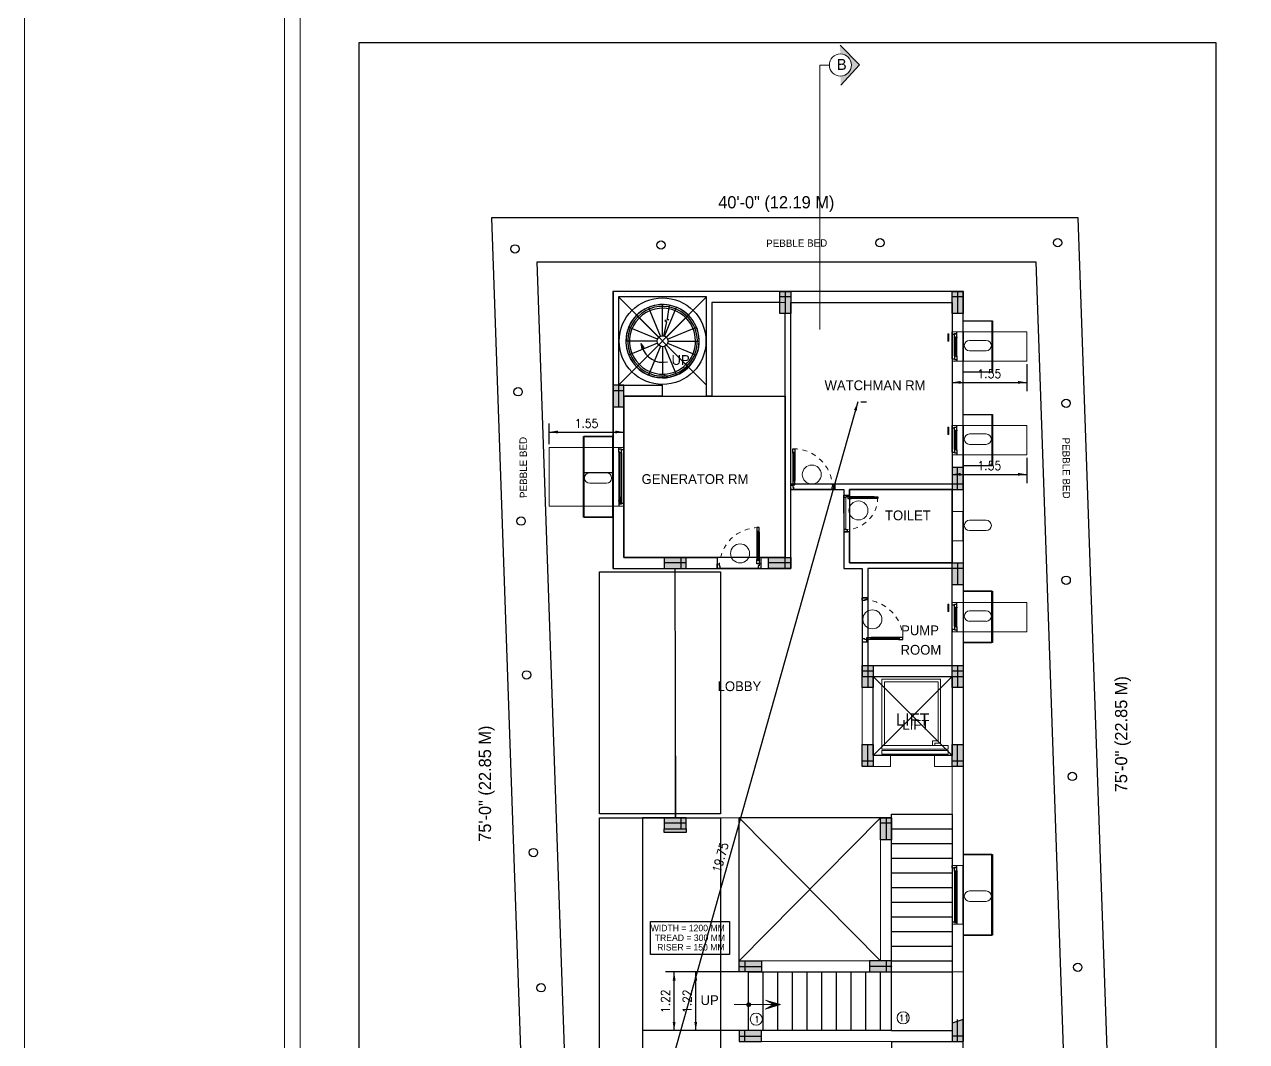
# Model space of a CAD drawing. Header units: metres. Extents: x -892 to 936, y 804 to 869.
# Drawn here: x 843.8 to 869.18, y 823.8 to 844.91 of the extents above; entities that cross this region are included whole.
import ezdxf
from ezdxf.enums import TextEntityAlignment as Align

# ---------------------------------------------------------------- set-up
doc = ezdxf.new("R2010")
doc.units = ezdxf.units.M
doc.header["$MEASUREMENT"] = 0
for name, pattern in [('CENTER', [50.8, 31.75, -6.35, 6.35, -6.35]), ('DASHED', [19.05, 12.7, -6.35]), ('DASHEDTINY', [2.8575, 1.905, -0.9525])]:
    doc.linetypes.add(name, pattern=pattern)
doc.layers.get('0').update_dxf_attribs({"lineweight": 0})
for name, color, linetype in [('ABOVE', 250, 'DASHED'), ('arrow', 30, 'Continuous'), ('BLK_1_FLOOR', 63, 'Continuous'), ('BLK_1_FLR_0_CARPET_AREA', 1, 'Continuous'), ('BLK_1_FLR_0_CHAJJA', 6, 'Continuous'), ('BLK_1_FLR_0_EXIT_WIDTH_DOOR', 2, 'Continuous'), ('BLK_1_FLR_0_EXIT_WIDTH_STAIR', 1, 'Continuous'), ('BLK_1_FLR_0_LIFT_1', 30, 'Continuous'), ('BLK_1_FLR_0_REGULAR_ROOM_1', 117, 'Continuous'), ('BLK_1_FLR_0_REGULAR_ROOM_2', 117, 'Continuous'), ('BLK_1_FLR_0_REGULAR_ROOM_3', 117, 'Continuous'), ('BLK_1_FLR_0_SPIRAL_FIRE_STAIR_1', 6, 'Continuous'), ('BLK_1_FLR_0_WATER_CLOSET', 213, 'Continuous'), ('BLK_1_NON_FSI', 62, 'Continuous'), ('BOUNDARY', 7, 'Continuous'), ('COLUMN', 2, 'Continuous'), ('elev 1', 251, 'Continuous'), ('elev 3', 233, 'Continuous'), ('ELEVATION', 252, 'Continuous'), ('glass', 4, 'Continuous'), ('MVA-SRN-OFF-EXE-C-GFPLAN-180607-A1.10$0$STEPS', 233, 'Continuous'), ('Painting colour 2', 61, 'Continuous'), ('RAILING', 251, 'Continuous'), ('RWH', 4, 'Continuous'), ('SCH.TEXT', 7, 'DASHED'), ('SCHEME TEXT', 7, 'Continuous'), ('STEPS', 250, 'Continuous'), ('SUN SHADE', 252, 'DASHED'), ('WIN', 252, 'Continuous'), ('wooden section', 205, 'Continuous')]:
    doc.layers.add(name, color=color, linetype=linetype)
for name, color, linetype, lineweight in [('BLK_1_FLR_0_ROOM_1_LIGHT_VENTILATION_1', 232, 'Continuous', 0), ('BLK_1_FLR_0_ROOM_2_LIGHT_VENTILATION_1', 232, 'Continuous', 0), ('BLK_1_FLR_0_ROOM_2_LIGHT_VENTILATION_2', 232, 'Continuous', 0), ('BLK_1_FLR_0_ROOM_3_LIGHT_VENTILATION_1', 232, 'Continuous', 0), ('DIST_EXIT', 7, 'Continuous', 0), ('DOOR', 8, 'Continuous', 0), ('ROOM TEXT', 7, 'Continuous', 0), ('SECLINE', 2, 'CENTER', 0), ('STEPS (ARROW)', 7, 'Continuous', 0), ('TAG', 2, 'Continuous', 0), ('TAG_WIN', 3, 'Continuous', 0), ('TEXT', 7, 'Continuous', 0), ('TITLE', 222, 'Continuous', 0), ('wall', 7, 'Continuous', 0)]:
    doc.layers.add(name, color=color, linetype=linetype, lineweight=lineweight)
doc.layers.add('PARKING_SLOT', color=30, linetype='Continuous', plot=False)
doc.styles.add('dm', font='dm')
doc.styles.add('ed', font='ed')
doc.styles.add('gridtext', font='gridtext')
doc.styles.get("Standard").update_dxf_attribs({"font": 'standard'})
doc.styles.add('uatext', font='uatext')
doc.styles.add('usa text', font='usa text')
doc.dimstyles.get("Standard").update_dxf_attribs({"dimtxt": 0.18, "dimasz": 0.18, "dimexe": 0.18, "dimexo": 0.0625, "dimgap": 0.09, "dimtad": 0, "dimtoh": 1, "dimzin": 0, "dimdsep": 46, "dimtxsty": 'dm', "dimcen": 0.09, "dimadec": 0, "dimazin": 0, "dimtfac": 1, "dimtdec": 4, "dimtofl": 0, "dimtmove": 0, "dimatfit": 3, "dimfxl": 0, "dimtolj": 1, "dimtzin": 0, "dimarcsym": 0})

# ---------------------------------------------------------------- blocks, each defined once
blk = doc.blocks.new('A$C7050128F')
at = {"layer": 'DOOR', "linetype": 'DASHEDTINY'}
blk.add_arc((2.4, -1.5), 34.6, 269.2513, 358.862, dxfattribs=at)
at = {"layer": 'elev 3', "color": 250}
for p, q in [((1.9, -32.2), (1.9, -8)), ((3.7, -32.2), (3.7, -8))]:
    blk.add_line(p, q, dxfattribs=at)
at = {"layer": 'wooden section'}
for points in [[(0, -0.3), (0, -0.8), (0, -4), (0.5, -4), (0.5, -4), (1.9, -4), (1.9, -2.2), (2.5, -2.2), (2.5, -0.5, 0.414214), (2, 0), (0, 0), (0, -0.3), (0, -0.3), (0, -0.8)], [(39, -0.3), (39, -0.8), (39, -4), (38.5, -4), (38.5, -4), (37.1, -4), (37.1, -2.2), (36.5, -2.2), (36.5, -0.5, -0.414214), (37, 0), (39, 0), (39, -0.3), (39, -0.3), (39, -0.8)]]:
    blk.add_lwpolyline(points, format="xyb", dxfattribs=at)
for points in [[(3.1, -8), (3.1, -7.4), (1.9, -7.4), (1.9, -4.1), (3.7, -4.1), (3.7, -8), (3.1, -8)], [(3.1, -32.2), (3.1, -32.8), (1.9, -32.8), (1.9, -36.1), (3.7, -36.1), (3.7, -32.2), (3.1, -32.2)]]:
    blk.add_lwpolyline(points, dxfattribs=at)
for points in [[(2.5, -7.5), (2.5, -8), (1.9, -8), (1.9, -7.5)], [(2.5, -32.7), (2.5, -32.2), (1.9, -32.2), (1.9, -32.7)]]:
    blk.add_lwpolyline(points, close=True, dxfattribs=at)
at = {"layer": 'wooden section', "color": 251}
blk.add_lwpolyline([(3.1, -32.7), (3.1, -7.5), (2.6, -7.5), (2.6, -32.7)], close=True, dxfattribs=at)
blk = doc.blocks.new('TAG_D&W')
at = {"color": 1}
blk.add_circle((0, 0), 300, dxfattribs=at)
blk = doc.blocks.new('C1')
at = {"layer": 'COLUMN'}
blk.add_hatch(color=254, dxfattribs=at).paths.add_polyline_path([(-0.1, -0.8), (0.1, -0.8), (0.1, 0.1), (-0.1, 0.1)], flags=0)
at = {"layer": 'COLUMN', "color": 14}
for p, q in [((-0.1, 0), (0.1, 0)), ((0, 0.1), (0, -0.8))]:
    blk.add_line(p, q, dxfattribs=at)
at = {"layer": 'COLUMN'}
blk.add_lwpolyline([(-0.1, -0.8), (0.1, -0.8), (0.1, 0.1), (-0.1, 0.1)], close=True, dxfattribs=at)
blk = doc.blocks.new('imaxhinge')
at = {"layer": 'wall', "color": 250}
for p, q in [((0, 0.38), (-6, 0.38)), ((-6, 0.38), (-6, -0.38)), ((-0.09, 0.38), (-0.09, -0.38)), ((0, 0.38), (0, -0.38)), ((0, -0.38), (-6, -0.38))]:
    blk.add_line(p, q, dxfattribs=at)
blk = doc.blocks.new('A$C41A75A9C')
at = {"layer": 'glass'}
for p, q in [((3.25, 44), (3.25, 4)), ((3.49, 44), (3.25, 44)), ((3.49, 44), (3.49, 4)), ((3.49, 4), (3.25, 4))]:
    blk.add_line(p, q, dxfattribs=at)
at = {"layer": 'wall'}
blk.add_line((0, 45.81), (0, 45.81), dxfattribs=at)
at = {"layer": 'WIN', "color": 205}
for p, q in [((0, 46), (0, 48)), ((0, 46), (1.97, 46)), ((1.97, 46.53), (4, 46.53)), ((1.97, 46), (1.97, 46.53)), ((2, 46.5), (4, 46.5)), ((2, 43.5), (2, 46.5)), ((2, 43.5), (3.23, 43.5)), ((3.23, 44.02), (4, 44.02)), ((3.23, 44.02), (3.23, 43.5)), ((3.5, 44), (4, 44)), ((3.5, 43.5), (3.5, 44)), ((3.5, 43.5), (4, 43.5)), ((4, 46.53), (4, 48)), ((4, 44.02), (4, 46.5)), ((4, 44), (4, 43.5)), ((0, 2), (1.97, 2)), ((0, 2), (0, 0)), ((1.97, 2), (1.97, 1.47)), ((1.97, 1.47), (4, 1.47)), ((2, 4.5), (2, 1.5)), ((2, 4.5), (3.23, 4.5)), ((2, 1.5), (4, 1.5)), ((3.23, 3.98), (3.23, 4.5)), ((3.23, 3.98), (4, 3.98)), ((3.5, 4.5), (3.5, 4)), ((3.5, 4.5), (4, 4.5)), ((3.5, 4), (4, 4)), ((4, 4), (4, 4.5)), ((4, 3.98), (4, 1.5)), ((4, 1.47), (4, 0))]:
    blk.add_line(p, q, dxfattribs=at)
at = {"layer": 'WIN'}
for p, q in [((0, 46), (0, 2)), ((2, 43.5), (2, 4.5)), ((4, 43.5), (4, 4.5))]:
    blk.add_line(p, q, dxfattribs=at)
at = {"layer": 'WIN', "rotation": 270}
blk.add_blockref('imaxhinge', (3, 1.5), dxfattribs=at)
blk = doc.blocks.new('W-tag')
at = {"color": 14}
for p, q in [((-219, 299), (285, 299)), ((-219, -16), (285, -16))]:
    blk.add_line(p, q, dxfattribs=at)
for centre, start, end in [((-219, 141), 90, 270), ((285, 141), 270, 90)]:
    blk.add_arc(centre, 158, start, end, dxfattribs=at)
blk = doc.blocks.new('A$C4A8C6D4C')
at = {"layer": 'glass'}
for p, q in [((3.25, 4), (3.25, 20)), ((3.49, 20), (3.25, 20)), ((3.49, 4), (3.49, 20)), ((3.49, 4), (3.25, 4))]:
    blk.add_line(p, q, dxfattribs=at)
at = {"layer": 'wall'}
blk.add_line((0, 2.19), (0, 2.19), dxfattribs=at)
at = {"layer": 'WIN', "color": 205}
for p, q in [((0, 22), (0, 24)), ((0, 22), (1.97, 22)), ((1.97, 22.53), (4, 22.53)), ((1.97, 22), (1.97, 22.53)), ((2, 22.5), (4, 22.5)), ((2, 19.5), (2, 22.5)), ((3.23, 20.02), (4, 20.02)), ((3.23, 20.02), (3.23, 19.5)), ((3.5, 20), (4, 20)), ((3.5, 19.5), (3.5, 20)), ((4, 22.53), (4, 24)), ((4, 20.02), (4, 22.5)), ((4, 20), (4, 19.5)), ((2, 19.5), (3.23, 19.5)), ((3.5, 19.5), (4, 19.5)), ((0, 2), (1.97, 2)), ((0, 2), (0, 0)), ((1.97, 2), (1.97, 1.47)), ((1.97, 1.47), (4, 1.47)), ((2, 4.5), (2, 1.5)), ((2, 4.5), (3.23, 4.5)), ((2, 1.5), (4, 1.5)), ((3.23, 3.98), (3.23, 4.5)), ((3.23, 3.98), (4, 3.98)), ((3.5, 4.5), (3.5, 4)), ((3.5, 4.5), (4, 4.5)), ((3.5, 4), (4, 4)), ((4, 4), (4, 4.5)), ((4, 3.98), (4, 1.5)), ((4, 1.47), (4, 0))]:
    blk.add_line(p, q, dxfattribs=at)
at = {"layer": 'WIN'}
for p, q in [((0, 2), (0, 22)), ((2, 4.5), (2, 19.5)), ((4, 4.5), (4, 19.5))]:
    blk.add_line(p, q, dxfattribs=at)
at = {"layer": 'WIN', "rotation": 90}
blk.add_blockref('imaxhinge', (-3, 22.5), dxfattribs=at)
blk = doc.blocks.new('ARROW')
h = blk.add_hatch(color=256)
edge = h.paths.add_edge_path(flags=0)
edge.add_arc((0, 0), 1.65, 0, 360)
at = {"layer": 'STEPS (ARROW)'}
blk.add_hatch(color=256, dxfattribs=at).paths.add_polyline_path([(-14.01, 3.69), (-20.4, 0), (-14.01, -3.72), (-26.2, -0.01)], flags=0)
blk.add_circle((0, 0), 1.65)
at = {"layer": 'STEPS (ARROW)', "color": 251}
blk.add_lwpolyline([(-14.01, 3.69), (-20.4, 0), (-14.01, -3.72), (-26.2, -0.01), (-14.01, 3.69)], dxfattribs=at)
at = {"layer": 'STEPS (ARROW)'}
blk.add_lwpolyline([(-20.4, 0), (11.65, 0)], dxfattribs=at)
blk = doc.blocks.new('*D42')
at = {"layer": 'DIST_EXIT', "color": 0, "linetype": 'ByBlock', "lineweight": -2}
for p, q in [((861.107, 837.078), (855.748, 818.072)), ((861.17, 837.078), (861.287, 837.078)), ((855.81, 818.072), (855.928, 818.072))]:
    blk.add_line(p, q, dxfattribs=at)
for points in [[(861.107, 837.078), (861.087, 836.897), (861.03, 836.913)], [(855.748, 818.072), (855.768, 818.253), (855.825, 818.237)]]:
    blk.add_solid(points, dxfattribs=at)
at = {"layer": 'DIST_EXIT', "color": 0, "linetype": 'Continuous', "lineweight": -2, "insert": (858.254, 827.624), "char_height": 0.18, "width": 0.52, "attachment_point": 5, "rotation": 74.2517}
blk.add_mtext('19.75', dxfattribs=at)
blk = doc.blocks.new('*D229')
at = {"layer": 'BLK_1_FLR_0_EXIT_WIDTH_DOOR', "color": 0, "linetype": 'ByBlock', "lineweight": -2}
for p, q in [((858.775, 825.249), (857.562, 825.249)), ((857.742, 824.03), (857.742, 825.249)), ((858.775, 824.03), (857.562, 824.03))]:
    blk.add_line(p, q, dxfattribs=at)
for points in [[(857.742, 825.249), (857.772, 825.069), (857.712, 825.069)], [(857.742, 824.03), (857.712, 824.21), (857.772, 824.21)]]:
    blk.add_solid(points, dxfattribs=at)
at = {"layer": 'BLK_1_FLR_0_EXIT_WIDTH_DOOR', "color": 0, "linetype": 'Continuous', "lineweight": -2, "insert": (857.562, 824.639), "char_height": 0.18, "width": 0.38, "attachment_point": 5, "rotation": 90}
blk.add_mtext('1.22', dxfattribs=at)
blk = doc.blocks.new('*D141')
at = {"layer": 'BLK_1_FLR_0_EXIT_WIDTH_STAIR', "color": 0, "linetype": 'ByBlock', "lineweight": -2}
for p, q in [((858.775, 825.249), (857.113, 825.249)), ((857.293, 824.03), (857.293, 825.249)), ((858.775, 824.03), (857.113, 824.03))]:
    blk.add_line(p, q, dxfattribs=at)
for points in [[(857.293, 825.249), (857.323, 825.069), (857.263, 825.069)], [(857.293, 824.03), (857.263, 824.21), (857.323, 824.21)]]:
    blk.add_solid(points, dxfattribs=at)
at = {"layer": 'BLK_1_FLR_0_EXIT_WIDTH_STAIR', "color": 0, "linetype": 'Continuous', "lineweight": -2, "insert": (857.113, 824.639), "char_height": 0.18, "width": 0.38, "attachment_point": 5, "rotation": 90}
blk.add_mtext('1.22', dxfattribs=at)
blk = doc.blocks.new('*D205')
at = {"layer": 'BLK_1_FLR_0_ROOM_1_LIGHT_VENTILATION_1', "color": 0, "linetype": 'ByBlock', "lineweight": -2}
for p, q in [((854.699, 836.199), (854.699, 836.634)), ((856.249, 836.199), (856.249, 836.634)), ((854.699, 836.454), (856.249, 836.454))]:
    blk.add_line(p, q, dxfattribs=at)
for points in [[(854.699, 836.454), (854.879, 836.484), (854.879, 836.424)], [(856.249, 836.454), (856.069, 836.424), (856.069, 836.484)]]:
    blk.add_solid(points, dxfattribs=at)
at = {"layer": 'BLK_1_FLR_0_ROOM_1_LIGHT_VENTILATION_1', "color": 0, "linetype": 'Continuous', "lineweight": -2, "insert": (855.474, 836.634), "char_height": 0.18, "width": 0.38, "attachment_point": 5}
blk.add_mtext('1.55', dxfattribs=at)
blk = doc.blocks.new('*D156')
at = {"layer": 'BLK_1_FLR_0_ROOM_2_LIGHT_VENTILATION_1', "color": 0, "linetype": 'ByBlock', "lineweight": -2}
for p, q in [((863.063, 837.863), (863.063, 837.305)), ((864.613, 837.863), (864.613, 837.305)), ((863.063, 837.485), (864.613, 837.485))]:
    blk.add_line(p, q, dxfattribs=at)
for points in [[(863.063, 837.485), (863.243, 837.515), (863.243, 837.455)], [(864.613, 837.485), (864.433, 837.455), (864.433, 837.515)]]:
    blk.add_solid(points, dxfattribs=at)
at = {"layer": 'BLK_1_FLR_0_ROOM_2_LIGHT_VENTILATION_1', "color": 0, "linetype": 'Continuous', "lineweight": -2, "insert": (863.838, 837.665), "char_height": 0.18, "width": 0.38, "attachment_point": 5}
blk.add_mtext('1.55', dxfattribs=at)
blk = doc.blocks.new('*D267')
at = {"layer": 'BLK_1_FLR_0_ROOM_2_LIGHT_VENTILATION_2', "color": 0, "linetype": 'ByBlock', "lineweight": -2}
for p, q in [((863.063, 835.921), (863.063, 835.396)), ((864.613, 835.921), (864.613, 835.396)), ((863.063, 835.576), (864.613, 835.576))]:
    blk.add_line(p, q, dxfattribs=at)
for points in [[(863.063, 835.576), (863.243, 835.606), (863.243, 835.546)], [(864.613, 835.576), (864.433, 835.546), (864.433, 835.606)]]:
    blk.add_solid(points, dxfattribs=at)
at = {"layer": 'BLK_1_FLR_0_ROOM_2_LIGHT_VENTILATION_2', "color": 0, "linetype": 'Continuous', "lineweight": -2, "insert": (863.838, 835.756), "char_height": 0.18, "width": 0.38, "attachment_point": 5}
blk.add_mtext('1.55', dxfattribs=at)

msp = doc.modelspace()

# ---------------------------------------------------------------- hatches: boundary and pattern name
at = {"layer": 'arrow'}
h = msp.add_hatch(color=256, dxfattribs=at)
h.paths.add_polyline_path([(856.605, 838.29), (856.624, 838.187), (856.63, 838.227)], flags=0)
h.paths.add_polyline_path([(856.605, 838.29), (856.63, 838.227), (856.662, 838.202)], flags=0)
at = {"layer": 'COLUMN'}
for color, points in [(254, [(859.485, 838.915), (859.713, 838.915), (859.713, 839.372), (859.485, 839.372)]), (254, [(863.063, 838.915), (863.292, 838.915), (863.292, 839.372), (863.063, 839.372)]), (254, [(856.249, 837.43), (856.021, 837.43), (856.021, 836.974), (856.249, 836.974)]), (254, [(863.063, 835.26), (863.292, 835.26), (863.292, 835.717), (863.063, 835.717)]), (254, [(857.543, 833.624), (857.543, 833.852), (857.086, 833.852), (857.086, 833.624)]), (254, [(859.256, 833.852), (859.256, 833.624), (859.713, 833.624), (859.713, 833.852)]), (254, [(863.063, 833.281), (863.292, 833.281), (863.292, 833.738), (863.063, 833.738)]), (254, [(861.198, 831.149), (861.426, 831.149), (861.426, 831.606), (861.198, 831.606)]), (254, [(863.063, 831.149), (863.292, 831.149), (863.292, 831.606), (863.063, 831.606)]), (254, [(861.426, 829.969), (861.198, 829.969), (861.198, 829.512), (861.426, 829.512)]), (254, [(863.292, 829.969), (863.063, 829.969), (863.063, 829.512), (863.292, 829.512)]), (254, [(857.543, 828.218), (857.543, 828.446), (857.086, 828.446), (857.086, 828.218)]), (254, [(861.579, 827.989), (861.807, 827.989), (861.807, 828.446), (861.579, 828.446)]), (256, [(857.086, 828.142), (857.086, 828.218), (857.543, 828.218), (857.543, 828.142)]), (254, [(859.104, 825.249), (859.104, 825.477), (858.647, 825.477), (858.647, 825.249)]), (254, [(861.807, 825.249), (861.807, 825.477), (861.35, 825.477), (861.35, 825.249)]), (254, [(863.063, 823.802), (863.292, 823.802), (863.292, 824.259), (863.063, 824.183)]), (254, [(858.647, 824.03), (858.647, 823.802), (859.104, 823.802), (859.104, 824.03)])]:
    msp.add_hatch(color=color, dxfattribs=at).paths.add_polyline_path(points, flags=0)
at = {"layer": 'SECLINE', "linetype": 'Continuous'}
h = msp.add_hatch(color=41, dxfattribs=at)
edge = h.paths.add_edge_path(flags=0)
edge.add_arc((860.746, 844.072), 0.23, 271.0173, 361.0173)
edge.add_arc((860.746, 844.072), 0.23, 1.0173, 91.0173)
edge.add_line((860.742, 844.302), (860.738, 844.49))
edge.add_line((860.738, 844.49), (861.144, 844.079))
edge.add_line((861.144, 844.079), (860.753, 843.654))
edge.add_line((860.753, 843.654), (860.75, 843.842))
h = msp.add_hatch(color=41, dxfattribs=at)
edge = h.paths.add_edge_path(flags=0)
edge.add_arc((860.746, 844.072), 0.23, 271.0173, 361.0173)
edge.add_arc((860.746, 844.072), 0.23, 1.0173, 91.0173)
edge.add_line((860.742, 844.302), (860.738, 844.49))
edge.add_line((860.738, 844.49), (861.144, 844.079))
edge.add_line((861.144, 844.079), (860.753, 843.654))
edge.add_line((860.753, 843.654), (860.75, 843.842))

# ---------------------------------------------------------------- linework, layer by layer
at = {"linetype": 'ByBlock'}
msp.add_lwpolyline([(843.804, 804.442), (936.032, 804.442), (936.032, 868.537), (843.804, 868.537)], close=True, dxfattribs=at)
msp.add_circle((857.048, 838.344), 0.757, dxfattribs=at)
at = {"color": 3, "lineweight": 20}
for centre in [(858.999, 824.267), (862.049, 824.296)]:
    msp.add_circle(centre, 0.126, dxfattribs=at)
at = {"layer": 'ABOVE', "color": 251, "linetype": 'DASHED'}
for p, q in [((857.962, 839.258), (856.135, 837.43)), ((856.135, 839.258), (857.962, 837.43))]:
    msp.add_line(p, q, dxfattribs=at)
at = {"layer": 'ABOVE', "color": 252}
for p, q in [((861.426, 829.741), (863.063, 831.377)), ((863.063, 829.741), (861.426, 831.377))]:
    msp.add_line(p, q, dxfattribs=at)
at = {"layer": 'ABOVE', "linetype": 'DASHED'}
for p, q in [((861.579, 828.446), (858.647, 825.477)), ((858.647, 828.446), (861.579, 825.477)), ((861.807, 828.446), (858.647, 828.446)), ((858.647, 825.477), (858.647, 828.446))]:
    msp.add_line(p, q, dxfattribs=at)
at = {"layer": 'arrow'}
for p, q in [((856.605, 838.29), (856.662, 838.202)), ((856.605, 838.29), (856.624, 838.187)), ((856.624, 838.187), (856.63, 838.227)), ((856.662, 838.202), (856.63, 838.227))]:
    msp.add_line(p, q, dxfattribs=at)
msp.add_lwpolyline([(857.05, 837.89, -1), (857.056, 837.913, -1)], format="xyb", close=True, dxfattribs=at)
at = {"layer": 'BLK_1_FLOOR', "linetype": 'ByBlock'}
msp.add_lwpolyline([(850.748, 811.532), (868.547, 811.532), (868.547, 844.531), (850.748, 844.531)], close=True, dxfattribs=at)
at = {"layer": 'BLK_1_FLR_0_CARPET_AREA', "color": 25}
for points in [[(856.249, 833.852), (858.186, 833.852), (858.186, 833.63), (859.1, 833.627), (859.1, 833.852), (859.599, 833.852), (859.599, 838.915), (859.485, 838.915), (859.485, 839.143), (858.076, 839.143), (858.076, 837.202), (857.962, 837.202), (857.962, 839.258), (856.135, 839.258), (856.135, 837.43), (857.048, 837.43), (857.048, 837.202), (856.249, 837.202)], [(863.063, 835.375), (860.627, 835.375), (860.627, 835.26), (859.713, 835.26), (859.713, 839.143), (863.063, 839.143)], [(860.931, 833.738), (860.931, 834.385), (860.823, 834.385), (860.817, 835.146), (860.931, 835.146), (860.931, 835.26), (863.063, 835.26), (863.063, 833.738)], [(861.312, 831.606), (863.063, 831.606), (863.063, 833.624), (861.312, 833.624), (861.312, 833.014), (861.198, 833.014), (861.198, 832.101), (861.312, 832.101)]]:
    msp.add_lwpolyline(points, close=True, dxfattribs=at)
at = {"layer": 'BLK_1_FLR_0_CHAJJA'}
for points in [[(863.892, 837.697), (863.292, 837.697), (863.292, 838.763), (863.892, 838.763)], [(863.892, 835.755), (863.292, 835.755), (863.292, 836.821), (863.892, 836.821)], [(855.421, 834.689), (856.021, 834.689), (856.021, 836.364), (855.421, 836.364)], [(863.292, 832.082), (863.892, 832.082), (863.892, 833.148), (863.292, 833.148)], [(863.292, 826.01), (863.892, 826.01), (863.892, 827.685), (863.292, 827.685)]]:
    msp.add_lwpolyline(points, close=True, dxfattribs=at)
at = {"layer": 'BLK_1_FLR_0_LIFT_1', "linetype": 'ByBlock'}
msp.add_lwpolyline([(861.426, 831.377), (863.063, 831.377), (863.063, 829.741), (861.426, 829.741)], close=True, dxfattribs=at)
at = {"layer": 'BLK_1_FLR_0_REGULAR_ROOM_1', "color": 1}
msp.add_lwpolyline([(856.249, 833.852), (856.249, 837.202), (859.599, 837.202), (859.599, 833.852)], close=True, dxfattribs=at)
at = {"layer": 'BLK_1_FLR_0_REGULAR_ROOM_2', "color": 1}
msp.add_lwpolyline([(863.063, 835.375), (859.713, 835.375), (859.713, 839.143), (863.063, 839.143)], close=True, dxfattribs=at)
at = {"layer": 'BLK_1_FLR_0_REGULAR_ROOM_3', "color": 1}
msp.add_lwpolyline([(861.312, 831.606), (863.063, 831.606), (863.063, 833.624), (861.312, 833.624)], close=True, dxfattribs=at)
at = {"layer": 'BLK_1_FLR_0_ROOM_1_LIGHT_VENTILATION_1'}
msp.add_lwpolyline([(856.249, 836.136), (854.699, 836.136), (854.699, 834.918), (856.249, 834.918)], close=True, dxfattribs=at)
at = {"layer": 'BLK_1_FLR_0_ROOM_2_LIGHT_VENTILATION_1'}
msp.add_lwpolyline([(863.063, 838.534), (864.613, 838.534), (864.613, 837.925), (863.063, 837.925)], close=True, dxfattribs=at)
at = {"layer": 'BLK_1_FLR_0_ROOM_2_LIGHT_VENTILATION_2'}
msp.add_lwpolyline([(863.063, 836.593), (864.613, 836.593), (864.613, 835.984), (863.063, 835.984)], close=True, dxfattribs=at)
at = {"layer": 'BLK_1_FLR_0_ROOM_3_LIGHT_VENTILATION_1'}
msp.add_lwpolyline([(863.063, 832.919), (864.613, 832.919), (864.613, 832.31), (863.063, 832.31)], close=True, dxfattribs=at)
at = {"layer": 'BLK_1_FLR_0_SPIRAL_FIRE_STAIR_1'}
msp.add_circle((857.053, 838.34), 0.9, dxfattribs=at)
at = {"layer": 'BLK_1_FLR_0_WATER_CLOSET'}
msp.add_lwpolyline([(860.931, 833.738), (863.063, 833.738), (863.063, 835.26), (860.931, 835.26)], close=True, dxfattribs=at)
at = {"layer": 'BLK_1_NON_FSI', "linetype": 'ByBlock'}
msp.add_lwpolyline([(856.026, 833.624), (859.713, 833.624), (859.713, 835.26), (860.817, 835.26), (860.817, 833.624), (861.198, 833.624), (861.198, 831.377), (863.298, 831.377), (863.292, 839.372), (856.021, 839.372)], close=True, dxfattribs=at)
at = {"layer": 'BOUNDARY'}
for centre in [(857.021, 840.336), (861.568, 840.383), (865.257, 840.384), (853.989, 840.256), (854.053, 837.29), (865.432, 837.051), (854.117, 834.606), (865.433, 833.377), (854.229, 831.412), (865.561, 829.304), (854.372, 827.724), (865.674, 825.343), (854.532, 824.918)]:
    msp.add_circle(centre, 0.0865, dxfattribs=at)
at = {"layer": 'COLUMN'}
for p, q in [((859.485, 838.915), (859.485, 839.372)), ((859.485, 839.372), (859.713, 839.372)), ((859.713, 839.372), (859.713, 838.915)), ((863.063, 838.915), (863.063, 839.372)), ((863.069, 839.372), (863.298, 839.372)), ((863.292, 839.372), (863.292, 838.915)), ((859.713, 838.915), (859.485, 838.915)), ((863.292, 838.915), (863.063, 838.915)), ((856.249, 837.43), (856.021, 837.43)), ((856.021, 837.43), (856.021, 836.974)), ((856.249, 836.974), (856.249, 837.43)), ((856.021, 836.974), (856.249, 836.974)), ((863.292, 835.717), (863.063, 835.717)), ((863.063, 835.717), (863.063, 835.26)), ((863.292, 835.26), (863.292, 835.717)), ((863.063, 835.26), (863.292, 835.26)), ((857.086, 833.852), (857.086, 833.624)), ((857.543, 833.852), (857.086, 833.852)), ((857.543, 833.624), (857.543, 833.852)), ((859.256, 833.624), (859.256, 833.852)), ((859.256, 833.852), (859.713, 833.852)), ((859.713, 833.852), (859.713, 833.624)), ((857.086, 833.624), (857.543, 833.624)), ((859.713, 833.624), (859.256, 833.624)), ((863.063, 833.281), (863.063, 833.738)), ((863.063, 833.738), (863.292, 833.738)), ((863.292, 833.738), (863.292, 833.281)), ((863.292, 833.281), (863.063, 833.281)), ((861.198, 831.149), (861.198, 831.606)), ((861.198, 831.606), (861.426, 831.606)), ((861.426, 831.606), (861.426, 831.149)), ((863.063, 831.149), (863.063, 831.606)), ((863.063, 831.606), (863.292, 831.606)), ((863.292, 831.606), (863.292, 831.149)), ((861.426, 831.149), (861.198, 831.149)), ((863.292, 831.149), (863.063, 831.149)), ((861.198, 829.969), (861.426, 829.969)), ((861.198, 829.512), (861.198, 829.969)), ((861.426, 829.969), (861.426, 829.512)), ((863.063, 829.969), (863.292, 829.969)), ((863.063, 829.512), (863.063, 829.969)), ((863.292, 829.969), (863.292, 829.512)), ((861.426, 829.512), (861.198, 829.512)), ((863.292, 829.512), (863.063, 829.512)), ((857.086, 828.446), (857.086, 828.218)), ((857.543, 828.446), (857.086, 828.446)), ((857.543, 828.218), (857.543, 828.446)), ((861.579, 827.989), (861.579, 828.446)), ((861.579, 828.446), (861.807, 828.446)), ((861.807, 828.446), (861.807, 827.989)), ((857.086, 828.218), (857.543, 828.218)), ((857.086, 828.142), (857.086, 828.218)), ((857.086, 828.218), (857.543, 828.218)), ((857.543, 828.142), (857.086, 828.142)), ((857.543, 828.218), (857.543, 828.142)), ((861.807, 827.989), (861.579, 827.989)), ((858.647, 825.249), (858.647, 825.477)), ((858.647, 825.477), (859.104, 825.477)), ((859.104, 825.477), (859.104, 825.249)), ((861.35, 825.477), (861.35, 825.249)), ((861.807, 825.477), (861.35, 825.477)), ((861.807, 825.249), (861.807, 825.477)), ((859.104, 825.249), (858.647, 825.249)), ((861.35, 825.249), (861.807, 825.249)), ((863.292, 824.259), (863.063, 824.183)), ((863.063, 824.183), (863.063, 823.802)), ((863.292, 823.802), (863.292, 824.259)), ((859.104, 824.03), (858.647, 824.03)), ((858.647, 824.03), (858.647, 823.802)), ((859.104, 823.802), (859.104, 824.03)), ((858.647, 823.802), (859.104, 823.802)), ((863.063, 823.802), (863.292, 823.802))]:
    msp.add_line(p, q, dxfattribs=at)
at = {"layer": 'COLUMN', "color": 14}
for p, q in [((859.713, 839.258), (859.485, 839.258)), ((859.599, 839.372), (859.599, 838.915)), ((863.292, 839.258), (863.063, 839.258)), ((863.177, 839.372), (863.177, 838.915)), ((856.135, 837.43), (856.135, 836.974)), ((856.021, 837.316), (856.249, 837.316)), ((863.177, 835.26), (863.177, 835.717)), ((863.292, 835.375), (863.063, 835.375)), ((857.429, 833.852), (857.429, 833.624)), ((859.599, 833.624), (859.599, 833.852)), ((857.543, 833.738), (857.086, 833.738)), ((859.713, 833.738), (859.256, 833.738)), ((863.292, 833.624), (863.063, 833.624)), ((863.177, 833.738), (863.177, 833.281)), ((861.312, 831.606), (861.312, 831.149)), ((863.177, 831.606), (863.177, 831.149)), ((861.426, 831.492), (861.198, 831.492)), ((863.292, 831.492), (863.063, 831.492)), ((861.312, 829.512), (861.312, 829.969)), ((863.177, 829.512), (863.177, 829.969)), ((861.198, 829.626), (861.426, 829.626)), ((863.063, 829.626), (863.292, 829.626)), ((857.543, 828.332), (857.086, 828.332)), ((857.429, 828.446), (857.429, 828.218)), ((861.807, 828.332), (861.579, 828.332)), ((861.693, 828.446), (861.693, 827.989)), ((858.761, 825.477), (858.761, 825.249)), ((861.693, 825.477), (861.693, 825.249)), ((858.647, 825.363), (859.104, 825.363)), ((861.807, 825.363), (861.35, 825.363)), ((863.177, 823.802), (863.177, 824.259)), ((858.761, 823.802), (858.761, 824.03)), ((858.647, 823.916), (859.104, 823.916)), ((863.292, 823.916), (863.063, 823.916))]:
    msp.add_line(p, q, dxfattribs=at)
at = {"layer": 'DOOR'}
msp.add_line((860.86, 835.097), (860.86, 834.434), dxfattribs=at)
at = {"layer": 'elev 1', "color": 250, "linetype": 'DASHED'}
for p, q in [((858.647, 824.03), (856.63, 824.03)), ((863.292, 819.767), (863.292, 823.802))]:
    msp.add_line(p, q, dxfattribs=at)
msp.add_lwpolyline([(857.306, 833.624), (857.321, 828.446), (856.636, 828.446), (856.636, 819.767), (861.813, 819.767), (861.813, 823.802), (863.298, 823.802), (863.298, 839.372), (856.026, 839.372), (856.026, 833.624)], close=True, dxfattribs=at)
at = {"layer": 'ELEVATION', "color": 233}
for p, q in [((857.009, 838.445), (856.761, 839.043)), ((857.053, 838.454), (857.053, 839.101)), ((856.972, 838.42), (856.514, 838.878)), ((856.947, 838.383), (856.349, 838.631)), ((856.938, 838.34), (856.291, 838.34)), ((856.947, 838.296), (856.349, 838.048)), ((856.972, 838.259), (856.514, 837.801)), ((857.009, 838.234), (856.761, 837.636)), ((857.053, 838.225), (857.053, 837.654)), ((857.053, 837.616), (857.053, 837.578))]:
    msp.add_line(p, q, dxfattribs=at)
at = {"layer": 'ELEVATION', "color": 250, "linetype": 'Continuous'}
for p, q in [((857.096, 838.445), (857.344, 839.043)), ((857.133, 838.42), (857.591, 838.878)), ((857.158, 838.383), (857.756, 838.631)), ((857.096, 838.234), (857.344, 837.636)), ((857.133, 838.259), (857.591, 837.801)), ((857.158, 838.296), (857.756, 838.048)), ((857.167, 838.34), (857.814, 838.34))]:
    msp.add_line(p, q, dxfattribs=at)
at = {"layer": 'ELEVATION', "color": 233, "linetype": 'Continuous'}
msp.add_line((856.938, 838.34), (856.291, 838.34), dxfattribs=at)
at = {"layer": 'ELEVATION', "color": 233}
msp.add_arc((857.053, 838.34), 0.761, 79.4361, 270, dxfattribs=at)
at = {"layer": 'ELEVATION', "color": 250, "linetype": 'Continuous'}
msp.add_arc((857.053, 838.34), 0.761, 270, 169.4361, dxfattribs=at)
at = {"layer": 'MVA-SRN-OFF-EXE-C-GFPLAN-180607-A1.10$0$STEPS'}
msp.add_circle((857.053, 838.34), 0.114, dxfattribs=at)
msp.add_arc((857.053, 838.34), 0.438, 194.9163, 283.7049, dxfattribs=at)
at = {"layer": 'Painting colour 2', "color": 8, "linetype": 'DASHED'}
msp.add_line((856.012, 835.607), (855.403, 835.607), dxfattribs=at)
at = {"layer": 'Painting colour 2', "color": 0}
msp.add_lwpolyline([(862.825, 818.072), (866.48, 818.072), (865.685, 840.899), (853.503, 840.899), (854.298, 818.072), (855.77, 818.072)], dxfattribs=at)
at = {"layer": 'PARKING_SLOT', "linetype": 'Continuous'}
for points in [[(855.743, 833.555), (858.256, 833.555), (858.256, 828.53), (855.743, 828.53)], [(855.743, 828.446), (858.256, 828.446), (858.256, 823.421), (855.743, 823.421)]]:
    msp.add_lwpolyline(points, close=True, dxfattribs=at)
at = {"layer": 'RAILING'}
for centre, radius, start, end in [((857.053, 838.34), 0.723, 79.3633, 272.5138), ((857.053, 838.34), 0.685, 79.2826, 272.6535), ((857.084, 837.636), 0.019, 270, 90)]:
    msp.add_arc(centre, radius, start, end, dxfattribs=at)
at = {"layer": 'RAILING', "color": 250, "linetype": 'Continuous'}
for radius, start, end in [(0.723, 272.5138, 79.3633), (0.685, 272.6535, 79.2826)]:
    msp.add_arc((857.053, 838.34), radius, start, end, dxfattribs=at)
at = {"layer": 'RWH', "linetype": 'ByBlock'}
msp.add_lwpolyline([(865.565, 818.072), (866.48, 818.072), (865.685, 840.899), (853.503, 840.899), (854.298, 818.072), (855.212, 818.072), (854.449, 839.985), (864.803, 839.985)], close=True, dxfattribs=at)
at = {"layer": 'SECLINE', "color": 41, "linetype": 'Continuous'}
for p, q in [((861.144, 844.079), (860.738, 844.484)), ((860.742, 844.302), (860.742, 844.302)), ((860.742, 844.302), (860.742, 844.302)), ((861.144, 844.079), (860.753, 843.654)), ((861.144, 844.079), (860.753, 843.654))]:
    msp.add_line(p, q, dxfattribs=at)
at = {"layer": 'SECLINE', "linetype": 'CENTER'}
msp.add_lwpolyline([(860.516, 844.072), (860.317, 844.072), (860.317, 838.583)], dxfattribs=at)
at = {"layer": 'SECLINE', "color": 41, "linetype": 'Continuous'}
msp.add_circle((860.746, 844.072), 0.23, dxfattribs=at)
msp.add_circle((860.746, 844.072), 0.23, dxfattribs=at)
at = {"layer": 'STEPS', "color": 233, "linetype": 'DASHED'}
for p, q in [((861.807, 825.249), (861.807, 828.522)), ((861.807, 828.522), (863.063, 828.522)), ((863.063, 828.522), (863.063, 825.249)), ((861.807, 828.218), (863.063, 828.218)), ((861.807, 828.218), (863.063, 828.218)), ((861.807, 827.913), (863.063, 827.913)), ((861.807, 827.609), (863.063, 827.609)), ((861.807, 827.304), (863.063, 827.304)), ((861.807, 827), (863.063, 827)), ((861.807, 826.695), (863.063, 826.695)), ((861.807, 826.391), (863.063, 826.391)), ((861.807, 826.086), (863.063, 826.086)), ((861.807, 825.781), (863.063, 825.781)), ((861.807, 825.477), (863.063, 825.477))]:
    msp.add_line(p, q, dxfattribs=at)
at = {"layer": 'STEPS', "color": 233}
for p, q in [((858.838, 824.03), (858.838, 825.249)), ((858.838, 825.249), (861.807, 825.249)), ((859.142, 824.03), (859.142, 825.249)), ((859.447, 824.03), (859.447, 825.249)), ((859.751, 824.03), (859.751, 825.249)), ((860.056, 824.03), (860.056, 825.249)), ((860.36, 824.03), (860.36, 825.249)), ((860.665, 824.03), (860.665, 825.249)), ((860.969, 824.03), (860.969, 825.249)), ((861.274, 824.03), (861.274, 825.249)), ((861.579, 824.03), (861.579, 825.249)), ((861.807, 824.03), (861.807, 825.249)), ((861.807, 825.249), (863.063, 825.249)), ((863.063, 825.249), (863.063, 824.03)), ((861.807, 824.03), (858.838, 824.03)), ((861.807, 824.03), (863.063, 824.03))]:
    msp.add_line(p, q, dxfattribs=at)
at = {"layer": 'STEPS', "color": 14, "linetype": 'Continuous'}
msp.add_lwpolyline([(857.193, 839.093), (857.146, 838.802), (857.183, 838.78), (857.097, 838.766), (857.134, 838.744), (857.075, 838.444)], dxfattribs=at)
at = {"layer": 'SUN SHADE'}
for points in [[(863.292, 838.763), (863.901, 838.763), (863.901, 837.697), (863.292, 837.697)], [(863.292, 836.821), (863.901, 836.821), (863.901, 835.755), (863.292, 835.755)], [(856.021, 834.689), (855.411, 834.689), (855.411, 836.364), (856.021, 836.364)], [(863.292, 833.148), (863.901, 833.148), (863.901, 832.082), (863.292, 832.082)], [(863.292, 827.685), (863.901, 827.685), (863.901, 826.01), (863.292, 826.01)]]:
    msp.add_lwpolyline(points, dxfattribs=at)
at = {"layer": 'TITLE', "color": 0}
for points in [[(849.204, 864.1), (932.374, 864.1), (932.374, 810.782), (849.204, 810.782)], [(849.531, 863.773), (932.047, 863.773), (932.047, 811.109), (849.531, 811.109)]]:
    msp.add_lwpolyline(points, close=True, dxfattribs=at)
at = {"layer": 'wall'}
for p, q in [((863.292, 839.372), (856.021, 839.372)), ((856.021, 839.372), (856.021, 836.136)), ((857.962, 839.258), (856.135, 839.258)), ((856.135, 839.258), (856.135, 837.43)), ((856.258, 839.324), (856.258, 839.324)), ((857.962, 837.202), (857.962, 839.258)), ((858.076, 837.202), (858.076, 839.143)), ((859.599, 839.143), (858.076, 839.143)), ((859.599, 833.852), (859.599, 839.143)), ((863.063, 839.143), (859.713, 839.143)), ((859.713, 839.143), (859.713, 833.624)), ((863.063, 838.534), (863.063, 839.143)), ((863.292, 838.534), (863.292, 839.372)), ((863.063, 838.534), (863.292, 838.534)), ((863.063, 836.593), (863.063, 837.925)), ((863.063, 837.925), (863.292, 837.925)), ((863.292, 836.593), (863.292, 837.925)), ((857.048, 837.43), (856.135, 837.43)), ((857.048, 837.202), (857.048, 837.43)), ((856.249, 836.136), (856.249, 837.202)), ((857.048, 837.202), (856.249, 837.202)), ((858.076, 837.202), (857.962, 837.202)), ((863.063, 836.593), (863.292, 836.593)), ((856.249, 836.136), (856.021, 836.136)), ((863.063, 835.375), (863.063, 835.984)), ((863.063, 835.984), (863.292, 835.984)), ((863.292, 834.804), (863.292, 835.984)), ((860.627, 835.375), (863.063, 835.375)), ((860.627, 835.375), (860.627, 835.26)), ((860.627, 835.26), (860.817, 835.26)), ((860.817, 835.146), (860.817, 835.26)), ((860.817, 835.146), (860.931, 835.146)), ((860.931, 835.146), (860.931, 835.26)), ((860.931, 835.26), (863.063, 835.26)), ((863.063, 834.804), (863.063, 835.26)), ((856.021, 834.918), (856.021, 833.624)), ((856.249, 834.918), (856.021, 834.918)), ((856.249, 833.852), (856.249, 834.918)), ((863.063, 834.804), (863.292, 834.804)), ((860.817, 833.624), (860.817, 834.385)), ((860.817, 834.385), (860.931, 834.385)), ((860.931, 833.738), (860.931, 834.385)), ((863.063, 833.738), (863.063, 834.195)), ((863.063, 834.195), (863.292, 834.195)), ((863.292, 832.919), (863.292, 834.195)), ((858.186, 833.852), (856.249, 833.852)), ((858.186, 833.624), (858.186, 833.852)), ((859.599, 833.852), (859.1, 833.852)), ((859.1, 833.624), (859.1, 833.852)), ((857.315, 833.624), (856.021, 833.624)), ((858.186, 833.624), (857.543, 833.624)), ((859.713, 833.624), (859.1, 833.624)), ((860.817, 833.624), (861.198, 833.624)), ((860.931, 833.738), (863.063, 833.738)), ((861.198, 833.624), (861.198, 833.014)), ((861.312, 833.624), (863.063, 833.624)), ((861.312, 833.624), (861.312, 833.014)), ((863.063, 832.919), (863.063, 833.624)), ((861.198, 833.014), (861.312, 833.014)), ((863.063, 832.919), (863.292, 832.919)), ((863.063, 831.606), (863.063, 832.31)), ((863.063, 832.31), (863.292, 832.31)), ((863.292, 831.606), (863.292, 832.31)), ((861.198, 832.101), (861.312, 832.101)), ((861.198, 831.606), (861.198, 832.101)), ((861.312, 832.101), (861.312, 831.606)), ((863.063, 827.456), (863.063, 829.512)), ((863.292, 827.456), (863.292, 829.512)), ((861.807, 828.446), (861.579, 828.446)), ((861.807, 825.249), (861.807, 828.446)), ((861.579, 825.477), (861.579, 828.218)), ((863.063, 827.456), (863.292, 827.456)), ((863.063, 824.03), (863.063, 826.238)), ((863.063, 826.238), (863.292, 826.238)), ((863.292, 823.802), (863.292, 826.238)), ((858.647, 825.249), (858.647, 825.477)), ((858.647, 825.477), (861.579, 825.477)), ((858.647, 825.249), (858.647, 825.477)), ((861.807, 825.477), (861.807, 825.249)), ((861.807, 825.477), (861.807, 825.249)), ((858.647, 825.249), (861.807, 825.249)), ((858.647, 825.249), (861.807, 825.249)), ((863.063, 825.249), (863.292, 825.249)), ((863.063, 824.03), (858.647, 824.03)), ((858.647, 823.802), (858.647, 824.03)), ((858.647, 823.802), (863.292, 823.802))]:
    msp.add_line(p, q, dxfattribs=at)
at = {"layer": 'wall', "color": 233}
for p, q in [((857.315, 828.446), (857.315, 833.624)), ((858.647, 828.446), (857.315, 828.446))]:
    msp.add_line(p, q, dxfattribs=at)
at = {"layer": 'wall', "color": 2}
for p, q in [((861.198, 831.606), (863.292, 831.606)), ((861.198, 831.606), (861.198, 829.512)), ((863.292, 829.512), (863.292, 831.606)), ((861.426, 831.377), (863.063, 831.377)), ((861.426, 831.377), (861.426, 829.741)), ((863.063, 829.741), (863.063, 831.377)), ((861.198, 829.512), (861.788, 829.512)), ((861.426, 829.741), (861.788, 829.741)), ((861.788, 829.741), (861.788, 829.512)), ((862.702, 829.741), (863.063, 829.741)), ((862.702, 829.741), (862.702, 829.512)), ((862.702, 829.512), (863.292, 829.512))]:
    msp.add_line(p, q, dxfattribs=at)
at = {"layer": 'wall', "color": 250}
msp.add_line((862.702, 829.741), (861.788, 829.741), dxfattribs=at)
at = {"layer": 'wall', "color": 1}
msp.add_lwpolyline([(865.565, 818.072), (864.803, 839.985), (854.449, 839.985), (855.212, 818.072)], dxfattribs=at)
at = {"layer": 'wall', "color": 250}
for points in [[(862.707, 829.946), (862.707, 829.994), (862.824, 829.994), (862.824, 831.323), (861.607, 831.323), (861.607, 829.87)], [(862.656, 829.946), (862.656, 830.045), (862.774, 830.045), (862.774, 831.272), (861.658, 831.272), (861.658, 829.946)]]:
    msp.add_lwpolyline(points, dxfattribs=at)
for points in [[(861.607, 829.87), (862.984, 829.87), (862.984, 829.946), (861.607, 829.946)], [(861.607, 829.769), (862.984, 829.769), (862.984, 829.845), (861.607, 829.845)]]:
    msp.add_lwpolyline(points, close=True, dxfattribs=at)
at = {"layer": 'WIN'}
for p, q in [((863.292, 838.534), (863.292, 837.925)), ((863.292, 836.593), (863.292, 835.984)), ((856.021, 834.918), (856.021, 836.136)), ((863.292, 834.195), (863.292, 834.804)), ((863.292, 832.919), (863.292, 832.31)), ((863.292, 826.238), (863.292, 827.456))]:
    msp.add_line(p, q, dxfattribs=at)
msp.add_lwpolyline([(858.444, 825.612), (856.803, 825.612), (856.803, 826.294), (858.444, 826.294)], close=True, dxfattribs=at)

# ---------------------------------------------------------------- block references
at = {"layer": 'COLUMN', "color": 14, "yscale": 0.0253787878787879}
for name, p, xscale in [('A$C4A8C6D4C', (863.063, 837.925), 0.0253787878787879), ('A$C4A8C6D4C', (863.063, 835.984), 0.0253787878787879), ('A$C41A75A9C', (856.249, 834.918), -0.0253787878787879), ('A$C4A8C6D4C', (863.063, 832.31), 0.0253787878787879), ('A$C41A75A9C', (863.063, 826.238), 0.0253787878787879)]:
    msp.add_blockref(name, p, dxfattribs=dict(at, xscale=xscale))
at = {"layer": 'COLUMN', "yscale": 0.0253787878787879}
for p, xscale, rotation in [((858.647, 825.363), -0.0253787878787879, 90), ((861.807, 825.363), 0.0253787878787879, 270)]:
    msp.add_blockref('C1', p, dxfattribs=dict(at, xscale=xscale, rotation=rotation))
at = {"layer": 'DOOR'}
for p, xscale, yscale, rotation in [((859.713, 835.26), -0.0234253622136197, 0.0234253622128811, 180), ((860.817, 835.146), -0.0195211351777702, 0.0195211351770316, 90), ((859.1, 833.624), 0.0234253622136197, 0.0234253622136197, 180), ((861.198, 832.101), 0.0234253622136197, 0.0234253622136197, 90)]:
    msp.add_blockref('A$C7050128F', p, dxfattribs=dict(at, xscale=xscale, yscale=yscale, rotation=rotation))
at = {"layer": 'DOOR', "yscale": 0.0006578181814499}
for p, xscale in [((860.151, 835.572), 0.0006578181814499), ((858.662, 833.935), -0.0006578181814499), ((861.409, 832.566), 0.0006578181814499)]:
    msp.add_blockref('TAG_D&W', p, dxfattribs=dict(at, xscale=xscale))
at = {"layer": 'STEPS (ARROW)', "xscale": 0.0253787878787879, "yscale": 0.0253787878787879, "rotation": 180}
msp.add_blockref('ARROW', (858.838, 824.568), dxfattribs=at)
at = {"layer": 'TAG', "xscale": -0.0006578181814499, "yscale": 0.0006578181814499, "rotation": 180}
msp.add_blockref('TAG_D&W', (861.121, 834.826), dxfattribs=at)
at = {"layer": 'TAG_WIN', "yscale": 0.0006852272727745}
for p, xscale in [((863.622, 838.151), -0.0006852272727745), ((863.622, 836.209), -0.0006852272727745), ((855.692, 835.403), 0.0006852272727745), ((863.622, 834.42), -0.0006852272727745), ((863.622, 832.536), -0.0006852272727745), ((863.621, 826.723), -0.0006852272727745)]:
    msp.add_blockref('W-tag', p, dxfattribs=dict(at, xscale=xscale))

# ---------------------------------------------------------------- texts
at = {"linetype": 'ByBlock', "lineweight": 18, "attachment_point": 1}
for s, insert, char_height, width in [('1', (858.962, 824.327), 0.133, 0.02963), ('11', (861.963, 824.356), 0.1333, 0.1037)]:
    msp.add_mtext(s, dxfattribs=dict(at, insert=insert, char_height=char_height, width=width))
at = {"layer": 'BLK_1_FLR_0_LIFT_1', "linetype": 'ByBlock', "insert": (861.898, 830.614), "char_height": 0.2538, "width": 0.62037, "attachment_point": 1, "style": 'ed'}
msp.add_mtext('LIFT', dxfattribs=at)
at = {"layer": 'ROOM TEXT', "style": 'uatext'}
for s, p in [('WIDTH = 1200 MM', (856.806, 826.092)), ('TREAD = 300 MM', (856.891, 825.889)), ('RISER = 150 MM', (856.942, 825.692))]:
    msp.add_text(s, height=0.13407, dxfattribs=at).set_placement(p)
at = {"layer": 'SCH.TEXT', "style": 'uatext'}
msp.add_text('WATCHMAN RM', height=0.20303, dxfattribs=at).set_placement((861.465, 837.323), align=Align.CENTER)
for s, height, p in [('GENERATOR RM', 0.20303, (856.618, 835.376)), ('TOILET', 0.203, (861.672, 834.623)), ('PUMP', 0.203, (862.007, 832.237)), ('ROOM', 0.203, (861.995, 831.832)), ('LOBBY', 0.203, (858.197, 831.076)), ('LIFT', 0.203, (862.033, 830.274)), ('UP', 0.203, (857.842, 824.56))]:
    msp.add_text(s, height=height, dxfattribs=at).set_placement(p)
at = {"layer": 'SCHEME TEXT', "style": 'uatext'}
msp.add_text('UP', height=0.203, dxfattribs=at).set_placement((857.24, 837.848))
at = {"layer": 'SECLINE', "color": 6, "style": 'gridtext'}
msp.add_text('B', height=0.228, rotation=1.0173, dxfattribs=at).set_placement((860.674, 843.968))
at = {"layer": 'TEXT', "style": 'uatext'}
for rotation, p in [(0.4421, (859.205, 840.294)), (90.4421, (854.242, 835.086)), (270.4421, (865.354, 836.339))]:
    msp.add_text('PEBBLE BED', height=0.1523, rotation=rotation, dxfattribs=at).set_placement(p)
at = {"layer": 'TITLE', "style": 'usa text'}
msp.add_text('40\'-0" (12.19 M)', height=0.25379, dxfattribs=at).set_placement((858.209, 841.097))
for p in [(866.701, 828.976), (853.492, 827.949)]:
    msp.add_text('75\'-0" (22.85 M)', height=0.25379, rotation=90, dxfattribs=at).set_placement(p)

# ---------------------------------------------------------------- dimensions: what is measured, and where the dimension line sits
at = {"layer": 'BLK_1_FLR_0_EXIT_WIDTH_DOOR'}
dim = msp.add_linear_dim(base=(857.742, 825.249), p1=(858.838, 824.03), p2=(858.838, 825.249), angle=90, dimstyle='Standard', dxfattribs=at)
dim.commit()
dim.dimension.update_dxf_attribs({"geometry": '*D229', "text_midpoint": (857.562, 824.639)})
at = {"layer": 'BLK_1_FLR_0_EXIT_WIDTH_STAIR'}
dim = msp.add_linear_dim(base=(857.293, 825.249), p1=(858.838, 824.03), p2=(858.838, 825.249), angle=90, dimstyle='Standard', dxfattribs=at)
dim.commit()
dim.dimension.update_dxf_attribs({"geometry": '*D141', "text_midpoint": (857.113, 824.639)})
at = {"layer": 'BLK_1_FLR_0_ROOM_1_LIGHT_VENTILATION_1'}
dim = msp.add_linear_dim(base=(856.249, 836.454), p1=(854.699, 836.136), p2=(856.249, 836.136), dimstyle='Standard', dxfattribs=at)
dim.commit()
dim.dimension.update_dxf_attribs({"geometry": '*D205', "text_midpoint": (855.474, 836.634)})
at = {"layer": 'BLK_1_FLR_0_ROOM_2_LIGHT_VENTILATION_1'}
dim = msp.add_linear_dim(base=(864.613, 837.485), p1=(863.063, 837.925), p2=(864.613, 837.925), dimstyle='Standard', dxfattribs=at)
dim.commit()
dim.dimension.update_dxf_attribs({"geometry": '*D156', "text_midpoint": (863.838, 837.665)})
at = {"layer": 'BLK_1_FLR_0_ROOM_2_LIGHT_VENTILATION_2'}
dim = msp.add_linear_dim(base=(864.613, 835.576), p1=(863.063, 835.984), p2=(864.613, 835.984), dimstyle='Standard', dxfattribs=at)
dim.commit()
dim.dimension.update_dxf_attribs({"geometry": '*D267', "text_midpoint": (863.838, 835.756)})
at = {"layer": 'DIST_EXIT'}
dim = msp.add_aligned_dim(p1=(861.107, 837.078), p2=(855.748, 818.072), distance=0, dimstyle='Standard', dxfattribs=at)
dim.commit()
dim.dimension.update_dxf_attribs({"geometry": '*D42', "text_midpoint": (858.254, 827.624)})

doc.saveas('drawing.dxf')
